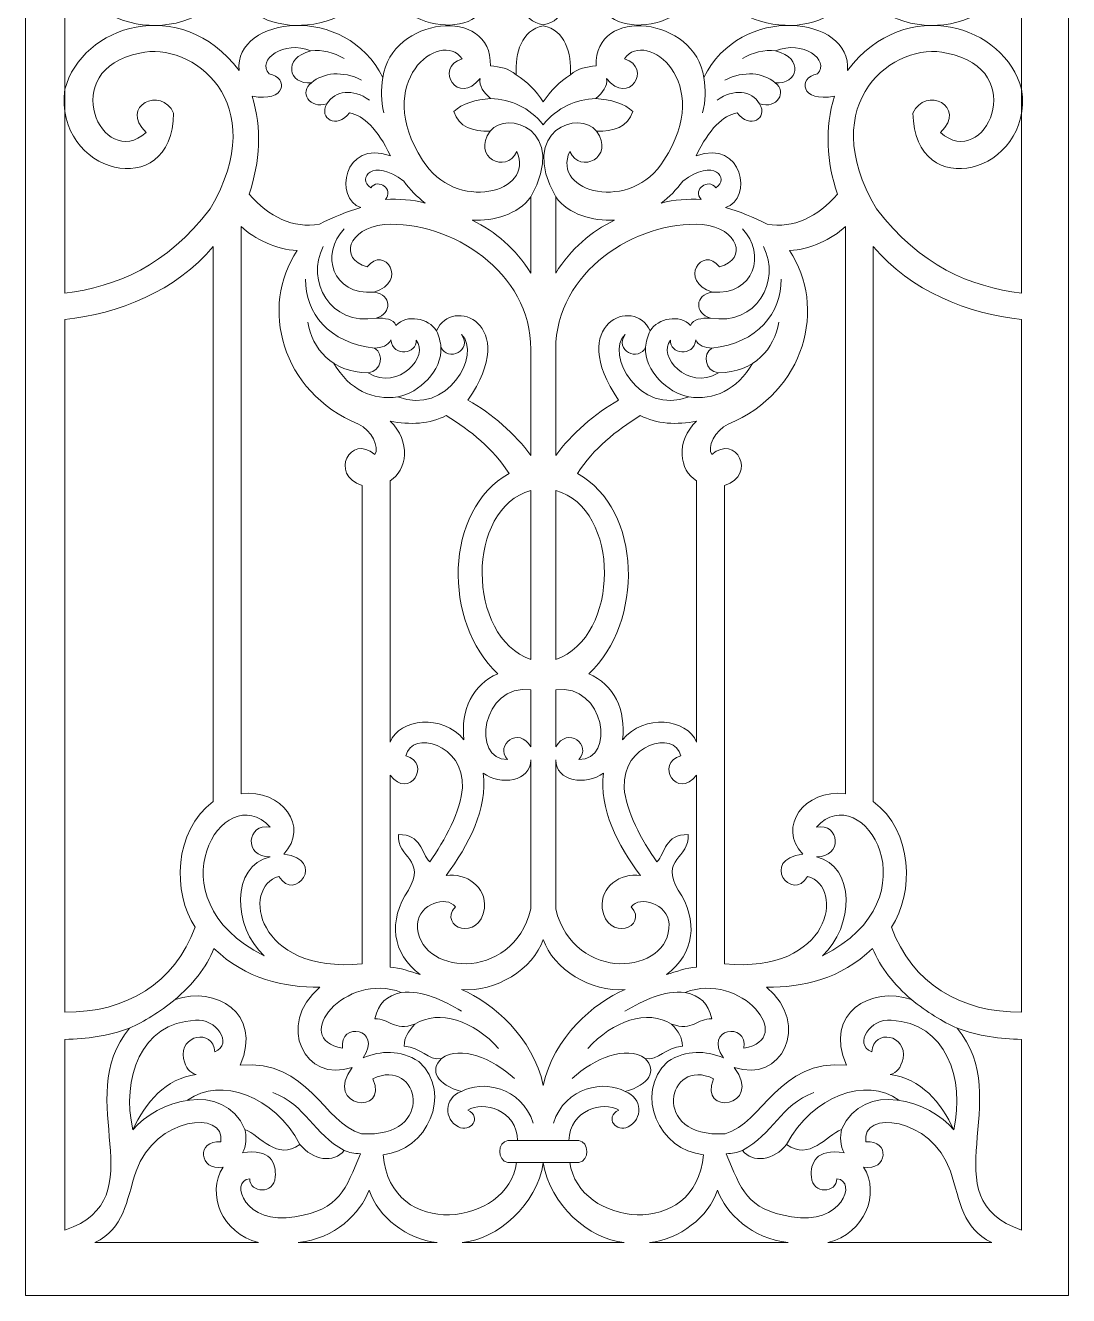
# Model space of a CAD drawing. Header units: centimetres. Extents: x -27.5 to -15.7, y -4.3 to 9.5.
# Drawn here: x -21.33 to -15.66, y -4.26 to 2.64 of the extents above; entities that cross this region are included whole.
import ezdxf

# ---------------------------------------------------------------- set-up
doc = ezdxf.new("R2010")
doc.units = ezdxf.units.CM
doc.header["$MEASUREMENT"] = 0
doc.layers.add('layer 1', color=7, linetype='Continuous')

msp = doc.modelspace()

# ---------------------------------------------------------------- linework, layer by layer
at = {"layer": 'layer 1', "color": 7, "lineweight": 9}
for points, knots in [([(-15.66078, 9.5), (-15.66078, 9.5), (-15.66078, -4.26058), (-15.66078, -4.26058), (-15.66078, -4.26058), (-15.66078, -4.26058), (-21.33182, -4.26058), (-21.33182, -4.26058), (-21.33182, -4.26058), (-21.33182, -4.26058), (-21.33182, 9.5), (-21.33182, 9.5), (-21.33182, 9.5), (-21.33182, 9.5), (-15.66078, 9.5), (-15.66078, 9.5)], [0, 0, 0, 0, 0.2, 0.2, 0.2, 0.2, 0.4, 0.4, 0.4, 0.4, 0.6, 0.6, 0.6, 0.6, 1, 1, 1, 1]), ([(-15.91608, 4.10036), (-16.19671, 4.06344), (-16.46635, 3.95336), (-16.70567, 3.64105), (-16.70567, 3.64105), (-17.04886, 3.06003), (-16.60332, 2.72717), (-16.32378, 2.79469), (-16.32378, 2.79469), (-15.86447, 2.88132), (-16.11755, 3.44059), (-16.35698, 3.22618), (-16.35698, 3.22618), (-16.20859, 3.0825), (-16.44117, 2.97184), (-16.507, 3.12099), (-16.507, 3.12099), (-16.50091, 3.61696), (-15.85152, 3.45141), (-15.91608, 2.9908), (-15.91608, 2.9908), (-16.00447, 2.64722), (-16.54481, 2.46847), (-16.86264, 2.8892), (-16.86264, 2.8892), (-16.836, 2.59324), (-17.44539, 2.51954), (-17.64427, 2.92794), (-17.64427, 2.92794), (-17.68811, 2.59858), (-18.24061, 2.53325), (-18.22904, 2.86385), (-18.22904, 2.86385), (-18.28079, 2.87108), (-18.32754, 2.87579), (-18.36923, 2.91192), (-18.36923, 2.91192), (-18.36362, 2.79539), (-18.39636, 2.66819), (-18.51647, 2.64718), (-18.51647, 2.64718), (-18.63659, 2.66819), (-18.66933, 2.79539), (-18.66371, 2.91192), (-18.66371, 2.91192), (-18.70542, 2.87579), (-18.75214, 2.87108), (-18.80391, 2.86385), (-18.80391, 2.86385), (-18.79235, 2.53325), (-19.34484, 2.59858), (-19.38869, 2.92794), (-19.38869, 2.92794), (-19.58756, 2.51954), (-20.19695, 2.59324), (-20.17032, 2.8892), (-20.17032, 2.8892), (-20.48814, 2.46847), (-21.02847, 2.64722), (-21.11687, 2.9908), (-21.11687, 2.9908), (-21.18143, 3.45141), (-20.53204, 3.61696), (-20.52593, 3.12099), (-20.52593, 3.12099), (-20.59178, 2.97184), (-20.82436, 3.0825), (-20.67597, 3.22618), (-20.67597, 3.22618), (-20.91539, 3.44059), (-21.16848, 2.88132), (-20.70918, 2.79469), (-20.70918, 2.79469), (-20.42963, 2.72717), (-19.98408, 3.06003), (-20.32728, 3.64105), (-20.32728, 3.64105), (-20.56659, 3.95336), (-20.83624, 4.06344), (-21.11687, 4.10036), (-21.11687, 4.10036), (-21.11687, 4.10036), (-21.11687, 1.18786), (-21.11687, 1.18786), (-21.11687, 1.18786), (-20.83624, 1.22477), (-20.56659, 1.33485), (-20.32728, 1.64717), (-20.32728, 1.64717), (-19.98408, 2.22819), (-20.42963, 2.56105), (-20.70918, 2.49353), (-20.70918, 2.49353), (-21.16848, 2.4069), (-20.91539, 1.84764), (-20.67597, 2.06205), (-20.67597, 2.06205), (-20.82436, 2.20572), (-20.59178, 2.31638), (-20.52593, 2.16723), (-20.52593, 2.16723), (-20.53204, 1.67126), (-21.18143, 1.83681), (-21.11687, 2.29742), (-21.11687, 2.29742), (-21.02847, 2.64099), (-20.48814, 2.81975), (-20.17032, 2.39903), (-20.17032, 2.39903), (-20.19695, 2.69499), (-19.58756, 2.76868), (-19.38869, 2.36028), (-19.38869, 2.36028), (-19.34484, 2.68964), (-18.79235, 2.75497), (-18.80391, 2.42436), (-18.80391, 2.42436), (-18.75214, 2.41714), (-18.70542, 2.41243), (-18.66371, 2.3763), (-18.66371, 2.3763), (-18.66933, 2.49282), (-18.63659, 2.62004), (-18.51647, 2.64103), (-18.51647, 2.64103), (-18.39636, 2.62004), (-18.36362, 2.49282), (-18.36923, 2.3763), (-18.36923, 2.3763), (-18.32754, 2.41243), (-18.28079, 2.41714), (-18.22904, 2.42436), (-18.22904, 2.42436), (-18.24061, 2.75497), (-17.68811, 2.68964), (-17.64427, 2.36028), (-17.64427, 2.36028), (-17.44539, 2.76868), (-16.836, 2.69499), (-16.86264, 2.39903), (-16.86264, 2.39903), (-16.54481, 2.81975), (-16.00447, 2.64099), (-15.91608, 2.29742), (-15.91608, 2.29742), (-15.85152, 1.83681), (-16.50091, 1.67126), (-16.507, 2.16723), (-16.507, 2.16723), (-16.44117, 2.31638), (-16.20859, 2.20572), (-16.35698, 2.06205), (-16.35698, 2.06205), (-16.11755, 1.84764), (-15.86447, 2.4069), (-16.32378, 2.49353), (-16.32378, 2.49353), (-16.60332, 2.56105), (-17.04886, 2.22819), (-16.70567, 1.64717), (-16.70567, 1.64717), (-16.46635, 1.33485), (-16.19671, 1.22477), (-15.91608, 1.18786), (-15.91608, 1.18786), (-15.91608, 1.18786), (-15.91608, 4.10036), (-15.91608, 4.10036)], [0, 0, 0, 0, 0.0232558, 0.0232558, 0.0232558, 0.0232558, 0.0465116, 0.0465116, 0.0465116, 0.0465116, 0.0697674, 0.0697674, 0.0697674, 0.0697674, 0.0930233, 0.0930233, 0.0930233, 0.0930233, 0.1162791, 0.1162791, 0.1162791, 0.1162791, 0.1395349, 0.1395349, 0.1395349, 0.1395349, 0.1627907, 0.1627907, 0.1627907, 0.1627907, 0.1860465, 0.1860465, 0.1860465, 0.1860465, 0.2093023, 0.2093023, 0.2093023, 0.2093023, 0.2325581, 0.2325581, 0.2325581, 0.2325581, 0.255814, 0.255814, 0.255814, 0.255814, 0.2790698, 0.2790698, 0.2790698, 0.2790698, 0.3023256, 0.3023256, 0.3023256, 0.3023256, 0.3255814, 0.3255814, 0.3255814, 0.3255814, 0.3488372, 0.3488372, 0.3488372, 0.3488372, 0.372093, 0.372093, 0.372093, 0.372093, 0.3953488, 0.3953488, 0.3953488, 0.3953488, 0.4186047, 0.4186047, 0.4186047, 0.4186047, 0.4418605, 0.4418605, 0.4418605, 0.4418605, 0.4651163, 0.4651163, 0.4651163, 0.4651163, 0.4883721, 0.4883721, 0.4883721, 0.4883721, 0.5116279, 0.5116279, 0.5116279, 0.5116279, 0.5348837, 0.5348837, 0.5348837, 0.5348837, 0.5581395, 0.5581395, 0.5581395, 0.5581395, 0.5813953, 0.5813953, 0.5813953, 0.5813953, 0.6046512, 0.6046512, 0.6046512, 0.6046512, 0.627907, 0.627907, 0.627907, 0.627907, 0.6511628, 0.6511628, 0.6511628, 0.6511628, 0.6744186, 0.6744186, 0.6744186, 0.6744186, 0.6976744, 0.6976744, 0.6976744, 0.6976744, 0.7209302, 0.7209302, 0.7209302, 0.7209302, 0.744186, 0.744186, 0.744186, 0.744186, 0.7674419, 0.7674419, 0.7674419, 0.7674419, 0.7906977, 0.7906977, 0.7906977, 0.7906977, 0.8139535, 0.8139535, 0.8139535, 0.8139535, 0.8372093, 0.8372093, 0.8372093, 0.8372093, 0.8604651, 0.8604651, 0.8604651, 0.8604651, 0.8837209, 0.8837209, 0.8837209, 0.8837209, 0.9069767, 0.9069767, 0.9069767, 0.9069767, 0.9302326, 0.9302326, 0.9302326, 0.9302326, 0.9534884, 0.9534884, 0.9534884, 0.9534884, 1, 1, 1, 1]), ([(-18.86027, 2.35596), (-18.97879, 2.20203), (-19.11381, 2.41329), (-18.95761, 2.46327), (-18.95761, 2.46327), (-19.0756, 2.62873), (-19.45119, 2.33475), (-19.17222, 1.91175), (-19.17222, 1.91175), (-18.99776, 1.62308), (-18.55679, 1.73322), (-18.66063, 1.95916), (-18.66063, 1.95916), (-18.71638, 1.83143), (-18.90787, 1.92936), (-18.80536, 2.06897), (-18.80536, 2.06897), (-18.89815, 2.06727), (-18.97636, 2.09054), (-19.00253, 2.17628), (-19.00253, 2.17628), (-18.96177, 2.21935), (-18.88025, 2.24139), (-18.80287, 2.24615), (-18.80287, 2.24615), (-18.84031, 2.27943), (-18.86693, 2.31353), (-18.86027, 2.35596)], [0, 0, 0, 0, 0.125, 0.125, 0.125, 0.125, 0.25, 0.25, 0.25, 0.25, 0.375, 0.375, 0.375, 0.375, 0.5, 0.5, 0.5, 0.5, 0.625, 0.625, 0.625, 0.625, 0.75, 0.75, 0.75, 0.75, 1, 1, 1, 1]), ([(-18.17268, 2.35596), (-18.05417, 2.20203), (-17.91914, 2.41329), (-18.07535, 2.46327), (-18.07535, 2.46327), (-17.95735, 2.62873), (-17.58174, 2.33475), (-17.86074, 1.91175), (-17.86074, 1.91175), (-18.03519, 1.62308), (-18.47617, 1.73322), (-18.37232, 1.95916), (-18.37232, 1.95916), (-18.31658, 1.83143), (-18.12509, 1.92936), (-18.22757, 2.06897), (-18.22757, 2.06897), (-18.13479, 2.06727), (-18.05659, 2.09054), (-18.03043, 2.17628), (-18.03043, 2.17628), (-18.07116, 2.21935), (-18.15271, 2.24139), (-18.23008, 2.24615), (-18.23008, 2.24615), (-18.19264, 2.27943), (-18.16602, 2.31353), (-18.17268, 2.35596)], [0, 0, 0, 0, 0.125, 0.125, 0.125, 0.125, 0.25, 0.25, 0.25, 0.25, 0.375, 0.375, 0.375, 0.375, 0.5, 0.5, 0.5, 0.5, 0.625, 0.625, 0.625, 0.625, 0.75, 0.75, 0.75, 0.75, 1, 1, 1, 1]), ([(-20.11586, 1.7269), (-20.0558, 1.90206), (-20.04563, 2.08549), (-20.09957, 2.25885), (-20.09957, 2.25885), (-19.9154, 2.2243), (-19.89661, 2.35916), (-20.00729, 2.38098), (-20.00729, 2.38098), (-20.07745, 2.45627), (-19.92618, 2.56746), (-19.7793, 2.50584), (-19.7793, 2.50584), (-19.9372, 2.46693), (-19.9019, 2.31946), (-19.77659, 2.33213), (-19.77659, 2.33213), (-19.8444, 2.28338), (-19.7885, 2.18611), (-19.69246, 2.21814), (-19.69246, 2.21814), (-19.74059, 2.13927), (-19.63829, 2.07691), (-19.57033, 2.16929), (-19.57033, 2.16929), (-19.49275, 2.15255), (-19.41812, 2.08288), (-19.34777, 1.93587), (-19.34777, 1.93587), (-19.60471, 2.02635), (-19.65537, 1.69885), (-19.50791, 1.65361), (-19.50791, 1.65361), (-19.58299, 1.63371), (-19.65808, 1.60114), (-19.73318, 1.56404), (-19.73318, 1.56404), (-19.87769, 1.53826), (-20.00752, 1.6034), (-20.11586, 1.7269)], [0, 0, 0, 0, 0.0909091, 0.0909091, 0.0909091, 0.0909091, 0.1818182, 0.1818182, 0.1818182, 0.1818182, 0.2727273, 0.2727273, 0.2727273, 0.2727273, 0.3636364, 0.3636364, 0.3636364, 0.3636364, 0.4545455, 0.4545455, 0.4545455, 0.4545455, 0.5454545, 0.5454545, 0.5454545, 0.5454545, 0.6363636, 0.6363636, 0.6363636, 0.6363636, 0.7272727, 0.7272727, 0.7272727, 0.7272727, 0.8181818, 0.8181818, 0.8181818, 0.8181818, 1, 1, 1, 1]), ([(-16.91709, 1.7269), (-16.97715, 1.90206), (-16.98732, 2.08549), (-16.93339, 2.25885), (-16.93339, 2.25885), (-17.11755, 2.2243), (-17.13634, 2.35916), (-17.02565, 2.38098), (-17.02565, 2.38098), (-16.95551, 2.45627), (-17.10678, 2.56746), (-17.25363, 2.50584), (-17.25363, 2.50584), (-17.09575, 2.46693), (-17.13104, 2.31946), (-17.25636, 2.33213), (-17.25636, 2.33213), (-17.18855, 2.28338), (-17.24445, 2.18611), (-17.3405, 2.21814), (-17.3405, 2.21814), (-17.29237, 2.13927), (-17.39467, 2.07691), (-17.46262, 2.16929), (-17.46262, 2.16929), (-17.5402, 2.15255), (-17.61484, 2.08288), (-17.68517, 1.93587), (-17.68517, 1.93587), (-17.42825, 2.02635), (-17.37759, 1.69885), (-17.52505, 1.65361), (-17.52505, 1.65361), (-17.44996, 1.63371), (-17.37486, 1.60114), (-17.29978, 1.56404), (-17.29978, 1.56404), (-17.15526, 1.53826), (-17.02544, 1.6034), (-16.91709, 1.7269)], [0, 0, 0, 0, 0.0909091, 0.0909091, 0.0909091, 0.0909091, 0.1818182, 0.1818182, 0.1818182, 0.1818182, 0.2727273, 0.2727273, 0.2727273, 0.2727273, 0.3636364, 0.3636364, 0.3636364, 0.3636364, 0.4545455, 0.4545455, 0.4545455, 0.4545455, 0.5454545, 0.5454545, 0.5454545, 0.5454545, 0.6363636, 0.6363636, 0.6363636, 0.6363636, 0.7272727, 0.7272727, 0.7272727, 0.7272727, 0.8181818, 0.8181818, 0.8181818, 0.8181818, 1, 1, 1, 1]), ([(-19.37492, 1.69704), (-19.30254, 1.70291), (-19.23016, 1.69657), (-19.15778, 1.67804), (-19.15778, 1.67804), (-19.2023, 1.71136), (-19.23983, 1.75037), (-19.27449, 1.79746), (-19.27449, 1.79746), (-19.44509, 1.92773), (-19.53136, 1.81103), (-19.45479, 1.76143), (-19.45479, 1.76143), (-19.4136, 1.81554), (-19.32635, 1.75392), (-19.37492, 1.69704)], [0, 0, 0, 0, 0.2, 0.2, 0.2, 0.2, 0.4, 0.4, 0.4, 0.4, 0.6, 0.6, 0.6, 0.6, 1, 1, 1, 1]), ([(-17.65803, 1.69704), (-17.7304, 1.70291), (-17.80278, 1.69657), (-17.87515, 1.67804), (-17.87515, 1.67804), (-17.83066, 1.71136), (-17.79313, 1.75037), (-17.75846, 1.79746), (-17.75846, 1.79746), (-17.58785, 1.92773), (-17.50159, 1.81103), (-17.57816, 1.76143), (-17.57816, 1.76143), (-17.61935, 1.81554), (-17.70658, 1.75392), (-17.65803, 1.69704)], [0, 0, 0, 0, 0.2, 0.2, 0.2, 0.2, 0.4, 0.4, 0.4, 0.4, 0.6, 0.6, 0.6, 0.6, 1, 1, 1, 1]), ([(-18.90307, 1.58516), (-18.78516, 1.58112), (-18.65464, 1.61487), (-18.58388, 1.71164), (-18.58388, 1.71164), (-18.58388, 1.56873), (-18.58388, 1.44082), (-18.58388, 1.2979), (-18.58388, 1.2979), (-18.66823, 1.43001), (-18.77604, 1.52467), (-18.90307, 1.58516)], [0, 0, 0, 0, 0.25, 0.25, 0.25, 0.25, 0.5, 0.5, 0.5, 0.5, 1, 1, 1, 1]), ([(-18.12987, 1.58516), (-18.2478, 1.58112), (-18.37831, 1.61487), (-18.44908, 1.71164), (-18.44908, 1.71164), (-18.44908, 1.56873), (-18.44908, 1.44082), (-18.44908, 1.2979), (-18.44908, 1.2979), (-18.36471, 1.43001), (-18.25692, 1.52467), (-18.12987, 1.58516)], [0, 0, 0, 0, 0.25, 0.25, 0.25, 0.25, 0.5, 0.5, 0.5, 0.5, 1, 1, 1, 1]), ([(-19.502, 0.14269), (-19.502, -0.71425), (-19.502, -1.60036), (-19.502, -2.45729), (-19.502, -2.45729), (-20.07999, -2.51327), (-20.16011, -2.03933), (-19.95323, -1.98195), (-19.95323, -1.98195), (-19.86674, -2.12797), (-19.6909, -1.89015), (-19.9275, -1.86034), (-19.9275, -1.86034), (-19.78598, -1.71536), (-19.93506, -1.50391), (-20.15871, -1.53254), (-20.15871, -1.53254), (-20.15871, -0.5094), (-20.15871, 0.5279), (-20.15871, 1.55103), (-20.15871, 1.55103), (-20.08586, 1.48069), (-19.96671, 1.42617), (-19.85511, 1.42007), (-19.85511, 1.42007), (-20.05914, 1.1145), (-19.94352, 0.65347), (-19.52185, 0.47631), (-19.52185, 0.47631), (-19.44965, 0.44371), (-19.40487, 0.35019), (-19.43282, 0.31193), (-19.43282, 0.31193), (-19.56362, 0.42463), (-19.68209, 0.20383), (-19.502, 0.14269)], [0, 0, 0, 0, 0.1, 0.1, 0.1, 0.1, 0.2, 0.2, 0.2, 0.2, 0.3, 0.3, 0.3, 0.3, 0.4, 0.4, 0.4, 0.4, 0.5, 0.5, 0.5, 0.5, 0.6, 0.6, 0.6, 0.6, 0.7, 0.7, 0.7, 0.7, 0.8, 0.8, 0.8, 0.8, 1, 1, 1, 1]), ([(-19.47448, 1.33172), (-19.63056, 1.37556), (-19.57744, 1.54112), (-19.38173, 1.56208), (-19.38173, 1.56208), (-19.01641, 1.58308), (-18.58388, 1.30336), (-18.58388, 0.88278), (-18.58388, 0.88278), (-18.58388, 0.69076), (-18.58388, 0.49874), (-18.58388, 0.30672), (-18.58388, 0.30672), (-18.66778, 0.41961), (-18.79765, 0.53869), (-18.92622, 0.60607), (-18.92622, 0.60607), (-18.63585, 1.02594), (-19.01437, 1.17505), (-19.09715, 0.98407), (-19.09715, 0.98407), (-19.13908, 1.05207), (-19.25799, 1.07633), (-19.31739, 1.01365), (-19.31739, 1.01365), (-19.33154, 1.0488), (-19.37649, 1.05315), (-19.42585, 1.05309), (-19.42585, 1.05309), (-19.33693, 1.0772), (-19.33899, 1.1802), (-19.43572, 1.19443), (-19.43572, 1.19443), (-19.24813, 1.25226), (-19.37939, 1.45251), (-19.47448, 1.33172)], [0, 0, 0, 0, 0.1, 0.1, 0.1, 0.1, 0.2, 0.2, 0.2, 0.2, 0.3, 0.3, 0.3, 0.3, 0.4, 0.4, 0.4, 0.4, 0.5, 0.5, 0.5, 0.5, 0.6, 0.6, 0.6, 0.6, 0.7, 0.7, 0.7, 0.7, 0.8, 0.8, 0.8, 0.8, 1, 1, 1, 1]), ([(-17.55847, 1.33172), (-17.4024, 1.37556), (-17.45551, 1.54112), (-17.6512, 1.56208), (-17.6512, 1.56208), (-18.01654, 1.58308), (-18.44908, 1.30336), (-18.44908, 0.88278), (-18.44908, 0.88278), (-18.44908, 0.69076), (-18.44908, 0.49874), (-18.44908, 0.30672), (-18.44908, 0.30672), (-18.36518, 0.41961), (-18.23528, 0.53869), (-18.10672, 0.60607), (-18.10672, 0.60607), (-18.3971, 1.02594), (-18.01858, 1.17505), (-17.9358, 0.98407), (-17.9358, 0.98407), (-17.89387, 1.05207), (-17.77496, 1.07633), (-17.71557, 1.01365), (-17.71557, 1.01365), (-17.70141, 1.0488), (-17.65646, 1.05315), (-17.60711, 1.05309), (-17.60711, 1.05309), (-17.69603, 1.0772), (-17.69395, 1.1802), (-17.59724, 1.19443), (-17.59724, 1.19443), (-17.78483, 1.25226), (-17.65356, 1.45251), (-17.55847, 1.33172)], [0, 0, 0, 0, 0.1, 0.1, 0.1, 0.1, 0.2, 0.2, 0.2, 0.2, 0.3, 0.3, 0.3, 0.3, 0.4, 0.4, 0.4, 0.4, 0.5, 0.5, 0.5, 0.5, 0.6, 0.6, 0.6, 0.6, 0.7, 0.7, 0.7, 0.7, 0.8, 0.8, 0.8, 0.8, 1, 1, 1, 1]), ([(-17.53095, 0.14269), (-17.53095, -0.71425), (-17.53095, -1.60036), (-17.53095, -2.45729), (-17.53095, -2.45729), (-16.95296, -2.51327), (-16.87282, -2.03933), (-17.07972, -1.98195), (-17.07972, -1.98195), (-17.16622, -2.12797), (-17.34204, -1.89015), (-17.10546, -1.86034), (-17.10546, -1.86034), (-17.24698, -1.71536), (-17.09789, -1.50391), (-16.87423, -1.53254), (-16.87423, -1.53254), (-16.87423, -0.5094), (-16.87423, 0.5279), (-16.87423, 1.55103), (-16.87423, 1.55103), (-16.94709, 1.48069), (-17.06624, 1.42617), (-17.17783, 1.42007), (-17.17783, 1.42007), (-16.97379, 1.1145), (-17.08941, 0.65347), (-17.51111, 0.47631), (-17.51111, 0.47631), (-17.5833, 0.44371), (-17.62808, 0.35019), (-17.60011, 0.31193), (-17.60011, 0.31193), (-17.46934, 0.42463), (-17.35087, 0.20383), (-17.53095, 0.14269)], [0, 0, 0, 0, 0.1, 0.1, 0.1, 0.1, 0.2, 0.2, 0.2, 0.2, 0.3, 0.3, 0.3, 0.3, 0.4, 0.4, 0.4, 0.4, 0.5, 0.5, 0.5, 0.5, 0.6, 0.6, 0.6, 0.6, 0.7, 0.7, 0.7, 0.7, 0.8, 0.8, 0.8, 0.8, 1, 1, 1, 1]), ([(-21.11687, -2.71953), (-20.78565, -2.72394), (-20.51852, -2.56088), (-20.40936, -2.25858), (-20.40936, -2.25858), (-20.53251, -2.07192), (-20.5277, -1.73564), (-20.31026, -1.57438), (-20.31026, -1.57438), (-20.31026, -0.57924), (-20.31026, 0.44694), (-20.31026, 1.44207), (-20.31026, 1.44207), (-20.51175, 1.20126), (-20.82976, 1.07382), (-21.11687, 1.04565), (-21.11687, 1.04565), (-21.11687, -0.20471), (-21.11687, -1.46918), (-21.11687, -2.71953)], [0, 0, 0, 0, 0.1666667, 0.1666667, 0.1666667, 0.1666667, 0.3333333, 0.3333333, 0.3333333, 0.3333333, 0.5, 0.5, 0.5, 0.5, 0.6666667, 0.6666667, 0.6666667, 0.6666667, 1, 1, 1, 1]), ([(-15.91608, -2.71953), (-16.2473, -2.72394), (-16.51443, -2.56088), (-16.62359, -2.25858), (-16.62359, -2.25858), (-16.50045, -2.07192), (-16.50524, -1.73564), (-16.72269, -1.57438), (-16.72269, -1.57438), (-16.72269, -0.57924), (-16.72269, 0.44694), (-16.72269, 1.44207), (-16.72269, 1.44207), (-16.52121, 1.20126), (-16.20318, 1.07382), (-15.91608, 1.04565), (-15.91608, 1.04565), (-15.91608, -0.20471), (-15.91608, -1.46918), (-15.91608, -2.71953)], [0, 0, 0, 0, 0.1666667, 0.1666667, 0.1666667, 0.1666667, 0.3333333, 0.3333333, 0.3333333, 0.3333333, 0.5, 0.5, 0.5, 0.5, 0.6666667, 0.6666667, 0.6666667, 0.6666667, 1, 1, 1, 1]), ([(-19.34548, 0.93545), (-19.33368, 0.83634), (-19.20009, 0.86018), (-19.20796, 0.93307), (-19.20796, 0.93307), (-19.13413, 0.8472), (-19.29977, 0.65578), (-19.46878, 0.75525), (-19.46878, 0.75525), (-19.39448, 0.76552), (-19.38104, 0.85799), (-19.43321, 0.89039), (-19.43321, 0.89039), (-19.39843, 0.89039), (-19.35654, 0.90462), (-19.34548, 0.93545)], [0, 0, 0, 0, 0.2, 0.2, 0.2, 0.2, 0.4, 0.4, 0.4, 0.4, 0.6, 0.6, 0.6, 0.6, 1, 1, 1, 1]), ([(-19.07281, 0.89514), (-19.06568, 0.76513), (-19.19136, 0.64736), (-19.30755, 0.62484), (-19.30755, 0.62484), (-19.03799, 0.51897), (-18.84968, 0.86002), (-18.96135, 0.9639), (-18.96135, 0.9639), (-18.89853, 0.87734), (-19.03684, 0.81252), (-19.07281, 0.89514)], [0, 0, 0, 0, 0.25, 0.25, 0.25, 0.25, 0.5, 0.5, 0.5, 0.5, 1, 1, 1, 1]), ([(-17.96014, 0.89514), (-17.96726, 0.76513), (-17.84159, 0.64736), (-17.7254, 0.62484), (-17.7254, 0.62484), (-17.99496, 0.51897), (-18.18327, 0.86002), (-18.07158, 0.9639), (-18.07158, 0.9639), (-18.13442, 0.87734), (-17.99612, 0.81252), (-17.96014, 0.89514)], [0, 0, 0, 0, 0.25, 0.25, 0.25, 0.25, 0.5, 0.5, 0.5, 0.5, 1, 1, 1, 1]), ([(-17.68748, 0.93545), (-17.69927, 0.83634), (-17.83286, 0.86018), (-17.825, 0.93307), (-17.825, 0.93307), (-17.89881, 0.8472), (-17.73317, 0.65578), (-17.56418, 0.75525), (-17.56418, 0.75525), (-17.63848, 0.76552), (-17.65191, 0.85799), (-17.59974, 0.89039), (-17.59974, 0.89039), (-17.63451, 0.89039), (-17.6764, 0.90462), (-17.68748, 0.93545)], [0, 0, 0, 0, 0.2, 0.2, 0.2, 0.2, 0.4, 0.4, 0.4, 0.4, 0.6, 0.6, 0.6, 0.6, 1, 1, 1, 1]), ([(-18.70214, 0.20903), (-18.79161, 0.34439), (-18.90936, 0.44039), (-19.04392, 0.52347), (-19.04392, 0.52347), (-19.131, 0.47799), (-19.24302, 0.4702), (-19.34949, 0.49362), (-19.34949, 0.49362), (-19.23337, 0.3831), (-19.25636, 0.22366), (-19.34949, 0.16913), (-19.34949, 0.16913), (-19.34949, -0.30453), (-19.34949, -0.77822), (-19.34949, -1.25188), (-19.34949, -1.25188), (-19.29776, -1.12346), (-19.06445, -1.09685), (-18.94767, -1.23959), (-18.94767, -1.23959), (-18.96629, -1.07691), (-18.90093, -0.93812), (-18.76352, -0.88051), (-18.76352, -0.88051), (-19.06279, -0.60098), (-19.05767, 0.00928), (-18.70214, 0.20903)], [0, 0, 0, 0, 0.125, 0.125, 0.125, 0.125, 0.25, 0.25, 0.25, 0.25, 0.375, 0.375, 0.375, 0.375, 0.5, 0.5, 0.5, 0.5, 0.625, 0.625, 0.625, 0.625, 0.75, 0.75, 0.75, 0.75, 1, 1, 1, 1]), ([(-18.3308, 0.20903), (-18.24132, 0.34439), (-18.1236, 0.44039), (-17.98904, 0.52347), (-17.98904, 0.52347), (-17.90196, 0.47799), (-17.78993, 0.4702), (-17.68346, 0.49362), (-17.68346, 0.49362), (-17.79959, 0.3831), (-17.7766, 0.22366), (-17.68346, 0.16913), (-17.68346, 0.16913), (-17.68346, -0.30453), (-17.68346, -0.77822), (-17.68346, -1.25188), (-17.68346, -1.25188), (-17.73517, -1.12346), (-17.96849, -1.09685), (-18.08527, -1.23959), (-18.08527, -1.23959), (-18.06665, -1.07691), (-18.13201, -0.93812), (-18.26942, -0.88051), (-18.26942, -0.88051), (-17.97016, -0.60098), (-17.97528, 0.00928), (-18.3308, 0.20903)], [0, 0, 0, 0, 0.125, 0.125, 0.125, 0.125, 0.25, 0.25, 0.25, 0.25, 0.375, 0.375, 0.375, 0.375, 0.5, 0.5, 0.5, 0.5, 0.625, 0.625, 0.625, 0.625, 0.75, 0.75, 0.75, 0.75, 1, 1, 1, 1]), ([(-18.58388, 0.11566), (-18.93818, 0.01854), (-18.93632, -0.67841), (-18.58388, -0.80369), (-18.58388, -0.80369), (-18.58388, -0.49724), (-18.58388, -0.19079), (-18.58388, 0.11566)], [0, 0, 0, 0, 0.3333333, 0.3333333, 0.3333333, 0.3333333, 1, 1, 1, 1]), ([(-18.44908, 0.11566), (-18.09476, 0.01854), (-18.09662, -0.67841), (-18.44908, -0.80369), (-18.44908, -0.80369), (-18.44908, -0.49724), (-18.44908, -0.19079), (-18.44908, 0.11566)], [0, 0, 0, 0, 0.3333333, 0.3333333, 0.3333333, 0.3333333, 1, 1, 1, 1]), ([(-18.58388, -0.96718), (-18.58388, -1.06793), (-18.58388, -1.17761), (-18.58388, -1.27835), (-18.58388, -1.27835), (-18.64776, -1.1633), (-18.78296, -1.26576), (-18.71017, -1.34683), (-18.71017, -1.34683), (-18.91143, -1.35099), (-18.85177, -0.93206), (-18.58388, -0.96718)], [0, 0, 0, 0, 0.25, 0.25, 0.25, 0.25, 0.5, 0.5, 0.5, 0.5, 1, 1, 1, 1]), ([(-18.44908, -0.96718), (-18.44908, -1.06793), (-18.44908, -1.17761), (-18.44908, -1.27835), (-18.44908, -1.27835), (-18.38517, -1.1633), (-18.24999, -1.26576), (-18.32278, -1.34683), (-18.32278, -1.34683), (-18.12152, -1.35099), (-18.18117, -0.93206), (-18.44908, -0.96718)], [0, 0, 0, 0, 0.25, 0.25, 0.25, 0.25, 0.5, 0.5, 0.5, 0.5, 1, 1, 1, 1]), ([(-19.34949, -1.43114), (-19.24441, -1.56933), (-19.12004, -1.36704), (-19.26397, -1.32714), (-19.26397, -1.32714), (-19.23198, -1.18193), (-18.94349, -1.26342), (-18.95643, -1.4996), (-18.95643, -1.4996), (-18.96325, -1.62352), (-19.05265, -1.78734), (-19.13366, -1.90329), (-19.13366, -1.90329), (-19.18139, -1.85361), (-19.17658, -1.75351), (-19.30414, -1.75427), (-19.30414, -1.75427), (-19.31377, -1.88303), (-19.14887, -1.88782), (-19.24981, -2.05649), (-19.24981, -2.05649), (-19.36094, -2.2211), (-19.33985, -2.40304), (-19.18554, -2.51511), (-19.18554, -2.51511), (-19.2402, -2.49868), (-19.29483, -2.47939), (-19.34949, -2.4744), (-19.34949, -2.4744), (-19.34949, -2.12378), (-19.34949, -1.78175), (-19.34949, -1.43114)], [0, 0, 0, 0, 0.1111111, 0.1111111, 0.1111111, 0.1111111, 0.2222222, 0.2222222, 0.2222222, 0.2222222, 0.3333333, 0.3333333, 0.3333333, 0.3333333, 0.4444444, 0.4444444, 0.4444444, 0.4444444, 0.5555556, 0.5555556, 0.5555556, 0.5555556, 0.6666667, 0.6666667, 0.6666667, 0.6666667, 0.7777778, 0.7777778, 0.7777778, 0.7777778, 1, 1, 1, 1]), ([(-17.68346, -1.43114), (-17.78854, -1.56933), (-17.91291, -1.36704), (-17.76899, -1.32714), (-17.76899, -1.32714), (-17.80097, -1.18193), (-18.08947, -1.26342), (-18.0765, -1.4996), (-18.0765, -1.4996), (-18.06971, -1.62352), (-17.98028, -1.78734), (-17.89928, -1.90329), (-17.89928, -1.90329), (-17.85157, -1.85361), (-17.85636, -1.75351), (-17.7288, -1.75427), (-17.7288, -1.75427), (-17.71918, -1.88303), (-17.88409, -1.88782), (-17.78314, -2.05649), (-17.78314, -2.05649), (-17.67202, -2.2211), (-17.6931, -2.40304), (-17.84741, -2.51511), (-17.84741, -2.51511), (-17.79276, -2.49868), (-17.73812, -2.47939), (-17.68346, -2.4744), (-17.68346, -2.4744), (-17.68346, -2.12378), (-17.68346, -1.78175), (-17.68346, -1.43114)], [0, 0, 0, 0, 0.1111111, 0.1111111, 0.1111111, 0.1111111, 0.2222222, 0.2222222, 0.2222222, 0.2222222, 0.3333333, 0.3333333, 0.3333333, 0.3333333, 0.4444444, 0.4444444, 0.4444444, 0.4444444, 0.5555556, 0.5555556, 0.5555556, 0.5555556, 0.6666667, 0.6666667, 0.6666667, 0.6666667, 0.7777778, 0.7777778, 0.7777778, 0.7777778, 1, 1, 1, 1]), ([(-18.84396, -1.41989), (-18.7485, -1.4914), (-18.58388, -1.4655), (-18.58388, -1.34819), (-18.58388, -1.34819), (-18.58388, -1.61827), (-18.58388, -1.88835), (-18.58388, -2.15844), (-18.58388, -2.15844), (-18.68367, -2.56765), (-19.21025, -2.51647), (-19.20009, -2.2397), (-19.20009, -2.2397), (-19.19244, -2.13015), (-19.04186, -2.08474), (-18.99455, -2.14649), (-18.99455, -2.14649), (-19.09257, -2.26164), (-18.85992, -2.34052), (-18.8368, -2.15366), (-18.8368, -2.15366), (-18.82443, -2.03734), (-18.93517, -1.96244), (-19.04473, -1.97679), (-19.04473, -1.97679), (-18.92204, -1.81187), (-18.81768, -1.61588), (-18.84396, -1.41989)], [0, 0, 0, 0, 0.125, 0.125, 0.125, 0.125, 0.25, 0.25, 0.25, 0.25, 0.375, 0.375, 0.375, 0.375, 0.5, 0.5, 0.5, 0.5, 0.625, 0.625, 0.625, 0.625, 0.75, 0.75, 0.75, 0.75, 1, 1, 1, 1]), ([(-18.18899, -1.41989), (-18.28444, -1.4914), (-18.44908, -1.4655), (-18.44908, -1.34819), (-18.44908, -1.34819), (-18.44908, -1.61827), (-18.44908, -1.88835), (-18.44908, -2.15844), (-18.44908, -2.15844), (-18.34928, -2.56765), (-17.82271, -2.51647), (-17.83286, -2.2397), (-17.83286, -2.2397), (-17.8405, -2.13015), (-17.99109, -2.08474), (-18.03841, -2.14649), (-18.03841, -2.14649), (-17.94039, -2.26164), (-18.17303, -2.34052), (-18.19615, -2.15366), (-18.19615, -2.15366), (-18.20852, -2.03734), (-18.09778, -1.96244), (-17.98822, -1.97679), (-17.98822, -1.97679), (-18.11092, -1.81187), (-18.21528, -1.61588), (-18.18899, -1.41989)], [0, 0, 0, 0, 0.125, 0.125, 0.125, 0.125, 0.25, 0.25, 0.25, 0.25, 0.375, 0.375, 0.375, 0.375, 0.5, 0.5, 0.5, 0.5, 0.625, 0.625, 0.625, 0.625, 0.75, 0.75, 0.75, 0.75, 1, 1, 1, 1]), ([(-20.00088, -1.8748), (-20.14608, -1.88074), (-20.12987, -1.68827), (-20.00088, -1.71433), (-20.00088, -1.71433), (-20.2526, -1.4378), (-20.65939, -2.10127), (-20.03454, -2.41317), (-20.03454, -2.41317), (-20.2045, -2.25636), (-20.21658, -1.92548), (-20.00088, -1.8748)], [0, 0, 0, 0, 0.25, 0.25, 0.25, 0.25, 0.5, 0.5, 0.5, 0.5, 1, 1, 1, 1]), ([(-17.03206, -1.8748), (-16.88688, -1.88074), (-16.90309, -1.68827), (-17.03206, -1.71433), (-17.03206, -1.71433), (-16.78036, -1.4378), (-16.37356, -2.10127), (-16.99842, -2.41317), (-16.99842, -2.41317), (-16.82846, -2.25636), (-16.81638, -1.92548), (-17.03206, -1.8748)], [0, 0, 0, 0, 0.25, 0.25, 0.25, 0.25, 0.5, 0.5, 0.5, 0.5, 1, 1, 1, 1]), ([(-18.51647, -3.11859), (-18.57184, -2.856), (-18.79052, -2.66964), (-18.96113, -2.59628), (-18.96113, -2.59628), (-18.77642, -2.61219), (-18.57057, -2.48666), (-18.51647, -2.32455), (-18.51647, -2.32455), (-18.46236, -2.48666), (-18.25653, -2.61219), (-18.07181, -2.59628), (-18.07181, -2.59628), (-18.24243, -2.66964), (-18.46111, -2.856), (-18.51647, -3.11859)], [0, 0, 0, 0, 0.2, 0.2, 0.2, 0.2, 0.4, 0.4, 0.4, 0.4, 0.6, 0.6, 0.6, 0.6, 1, 1, 1, 1]), ([(-19.73047, -2.58366), (-19.92534, -2.58646), (-20.13129, -2.54264), (-20.30694, -2.37312), (-20.30694, -2.37312), (-20.34662, -2.47735), (-20.42766, -2.57218), (-20.51747, -2.65134), (-20.51747, -2.65134), (-20.2994, -2.57614), (-20.04042, -2.72151), (-20.16406, -3.00724), (-20.16406, -3.00724), (-19.79647, -2.97381), (-19.70959, -3.32638), (-19.5049, -3.38069), (-19.5049, -3.38069), (-19.09099, -3.40835), (-19.19138, -2.95625), (-19.44224, -3.08243), (-19.44224, -3.08243), (-19.35458, -3.28592), (-19.71593, -3.23967), (-19.55502, -3.01977), (-19.55502, -3.01977), (-19.81029, -3.11042), (-19.97406, -2.78793), (-19.73047, -2.58366)], [0, 0, 0, 0, 0.125, 0.125, 0.125, 0.125, 0.25, 0.25, 0.25, 0.25, 0.375, 0.375, 0.375, 0.375, 0.5, 0.5, 0.5, 0.5, 0.625, 0.625, 0.625, 0.625, 0.75, 0.75, 0.75, 0.75, 1, 1, 1, 1]), ([(-17.30249, -2.58366), (-17.10761, -2.58646), (-16.90167, -2.54264), (-16.72602, -2.37312), (-16.72602, -2.37312), (-16.68633, -2.47735), (-16.60529, -2.57218), (-16.51549, -2.65134), (-16.51549, -2.65134), (-16.73353, -2.57614), (-16.99252, -2.72151), (-16.86888, -3.00724), (-16.86888, -3.00724), (-17.23649, -2.97381), (-17.32336, -3.32638), (-17.52806, -3.38069), (-17.52806, -3.38069), (-17.94196, -3.40835), (-17.84158, -2.95625), (-17.59071, -3.08243), (-17.59071, -3.08243), (-17.67836, -3.28592), (-17.31702, -3.23967), (-17.47793, -3.01977), (-17.47793, -3.01977), (-17.22265, -3.11042), (-17.05889, -2.78793), (-17.30249, -2.58366)], [0, 0, 0, 0, 0.125, 0.125, 0.125, 0.125, 0.25, 0.25, 0.25, 0.25, 0.375, 0.375, 0.375, 0.375, 0.5, 0.5, 0.5, 0.5, 0.625, 0.625, 0.625, 0.625, 0.75, 0.75, 0.75, 0.75, 1, 1, 1, 1]), ([(-19.6073, -2.91544), (-19.89658, -2.86675), (-19.59077, -2.49552), (-19.28839, -2.61248), (-19.28839, -2.61248), (-19.36813, -2.6302), (-19.4133, -2.67005), (-19.4319, -2.75598), (-19.4319, -2.75598), (-19.35394, -2.75332), (-19.32915, -2.82508), (-19.21398, -2.78522), (-19.21398, -2.78522), (-19.25207, -2.82685), (-19.27156, -2.8552), (-19.27245, -2.9048), (-19.27245, -2.9048), (-19.1812, -2.90835), (-19.14311, -2.98629), (-19.07048, -2.97124), (-19.07048, -2.97124), (-19.13603, -3.03946), (-19.09439, -3.11298), (-18.96152, -3.15196), (-18.96152, -3.15196), (-19.05807, -3.18562), (-19.05807, -3.30254), (-18.97747, -3.3433), (-18.97747, -3.3433), (-18.91545, -3.3783), (-18.84546, -3.29149), (-18.92698, -3.25294), (-18.92698, -3.25294), (-18.84393, -3.19957), (-18.65922, -3.25139), (-18.6559, -3.41771), (-18.6559, -3.41771), (-18.67361, -3.4177), (-18.69133, -3.4177), (-18.70905, -3.41771), (-18.70905, -3.41771), (-18.7662, -3.42435), (-18.76975, -3.52889), (-18.70905, -3.5373), (-18.70905, -3.5373), (-18.6931, -3.5373), (-18.67716, -3.5373), (-18.66122, -3.5373), (-18.66122, -3.5373), (-18.70552, -3.88095), (-19.34828, -3.96476), (-19.38672, -3.49462), (-19.38672, -3.49462), (-19.15064, -3.47224), (-19.00449, -3.16635), (-19.19273, -2.98718), (-19.19273, -2.98718), (-19.29681, -2.92517), (-19.39868, -2.92694), (-19.49568, -2.96859), (-19.49568, -2.96859), (-19.38452, -2.806), (-19.6299, -2.77057), (-19.6073, -2.91544)], [0, 0, 0, 0, 0.0588235, 0.0588235, 0.0588235, 0.0588235, 0.1176471, 0.1176471, 0.1176471, 0.1176471, 0.1764706, 0.1764706, 0.1764706, 0.1764706, 0.2352941, 0.2352941, 0.2352941, 0.2352941, 0.2941176, 0.2941176, 0.2941176, 0.2941176, 0.3529412, 0.3529412, 0.3529412, 0.3529412, 0.4117647, 0.4117647, 0.4117647, 0.4117647, 0.4705882, 0.4705882, 0.4705882, 0.4705882, 0.5294118, 0.5294118, 0.5294118, 0.5294118, 0.5882353, 0.5882353, 0.5882353, 0.5882353, 0.6470588, 0.6470588, 0.6470588, 0.6470588, 0.7058824, 0.7058824, 0.7058824, 0.7058824, 0.7647059, 0.7647059, 0.7647059, 0.7647059, 0.8235294, 0.8235294, 0.8235294, 0.8235294, 0.8823529, 0.8823529, 0.8823529, 0.8823529, 1, 1, 1, 1]), ([(-17.42565, -2.91544), (-17.13637, -2.86675), (-17.44216, -2.49552), (-17.74456, -2.61248), (-17.74456, -2.61248), (-17.66483, -2.6302), (-17.61965, -2.67005), (-17.60105, -2.75598), (-17.60105, -2.75598), (-17.679, -2.75332), (-17.70381, -2.82508), (-17.81896, -2.78522), (-17.81896, -2.78522), (-17.78088, -2.82685), (-17.76139, -2.8552), (-17.7605, -2.9048), (-17.7605, -2.9048), (-17.85173, -2.90835), (-17.88983, -2.98629), (-17.96247, -2.97124), (-17.96247, -2.97124), (-17.89692, -3.03946), (-17.93856, -3.11298), (-18.07143, -3.15196), (-18.07143, -3.15196), (-17.97487, -3.18562), (-17.97487, -3.30254), (-18.05549, -3.3433), (-18.05549, -3.3433), (-18.11751, -3.3783), (-18.18749, -3.29149), (-18.10598, -3.25294), (-18.10598, -3.25294), (-18.18903, -3.19957), (-18.37372, -3.25139), (-18.37704, -3.41771), (-18.37704, -3.41771), (-18.35934, -3.4177), (-18.34162, -3.4177), (-18.3239, -3.41771), (-18.3239, -3.41771), (-18.26676, -3.42435), (-18.26321, -3.52889), (-18.3239, -3.5373), (-18.3239, -3.5373), (-18.33985, -3.5373), (-18.3558, -3.5373), (-18.37174, -3.5373), (-18.37174, -3.5373), (-18.32743, -3.88095), (-17.68467, -3.96476), (-17.64622, -3.49462), (-17.64622, -3.49462), (-17.8823, -3.47224), (-18.02847, -3.16635), (-17.84022, -2.98718), (-17.84022, -2.98718), (-17.73613, -2.92517), (-17.63426, -2.92694), (-17.53727, -2.96859), (-17.53727, -2.96859), (-17.64843, -2.806), (-17.40305, -2.77057), (-17.42565, -2.91544)], [0, 0, 0, 0, 0.0588235, 0.0588235, 0.0588235, 0.0588235, 0.1176471, 0.1176471, 0.1176471, 0.1176471, 0.1764706, 0.1764706, 0.1764706, 0.1764706, 0.2352941, 0.2352941, 0.2352941, 0.2352941, 0.2941176, 0.2941176, 0.2941176, 0.2941176, 0.3529412, 0.3529412, 0.3529412, 0.3529412, 0.4117647, 0.4117647, 0.4117647, 0.4117647, 0.4705882, 0.4705882, 0.4705882, 0.4705882, 0.5294118, 0.5294118, 0.5294118, 0.5294118, 0.5882353, 0.5882353, 0.5882353, 0.5882353, 0.6470588, 0.6470588, 0.6470588, 0.6470588, 0.7058824, 0.7058824, 0.7058824, 0.7058824, 0.7647059, 0.7647059, 0.7647059, 0.7647059, 0.8235294, 0.8235294, 0.8235294, 0.8235294, 0.8823529, 0.8823529, 0.8823529, 0.8823529, 1, 1, 1, 1]), ([(-20.74799, -3.35971), (-20.81014, -3.08278), (-20.70518, -2.77752), (-20.40803, -2.76412), (-20.40803, -2.76412), (-20.29823, -2.75007), (-20.19722, -2.89413), (-20.30263, -2.93542), (-20.30263, -2.93542), (-20.31194, -2.80561), (-20.49611, -2.84387), (-20.4722, -2.97231), (-20.4722, -2.97231), (-20.45945, -3.02503), (-20.43879, -3.0481), (-20.40276, -3.05928), (-20.40276, -3.05928), (-20.56814, -3.07949), (-20.67926, -3.20949), (-20.74799, -3.35971)], [0, 0, 0, 0, 0.1666667, 0.1666667, 0.1666667, 0.1666667, 0.3333333, 0.3333333, 0.3333333, 0.3333333, 0.5, 0.5, 0.5, 0.5, 0.6666667, 0.6666667, 0.6666667, 0.6666667, 1, 1, 1, 1]), ([(-16.28496, -3.35971), (-16.22279, -3.08278), (-16.32777, -2.77752), (-16.6249, -2.76412), (-16.6249, -2.76412), (-16.73472, -2.75007), (-16.83573, -2.89413), (-16.73031, -2.93542), (-16.73031, -2.93542), (-16.72101, -2.80561), (-16.53685, -2.84387), (-16.56076, -2.97231), (-16.56076, -2.97231), (-16.57351, -3.02503), (-16.59417, -3.0481), (-16.63017, -3.05928), (-16.63017, -3.05928), (-16.46481, -3.07949), (-16.35369, -3.20949), (-16.28496, -3.35971)], [0, 0, 0, 0, 0.1666667, 0.1666667, 0.1666667, 0.1666667, 0.3333333, 0.3333333, 0.3333333, 0.3333333, 0.5, 0.5, 0.5, 0.5, 0.6666667, 0.6666667, 0.6666667, 0.6666667, 1, 1, 1, 1]), ([(-20.76567, -2.80637), (-20.88274, -2.85218), (-20.99979, -2.86397), (-21.11687, -2.86836), (-21.11687, -2.86836), (-21.11687, -3.21971), (-21.11687, -3.55333), (-21.11687, -3.90468), (-21.11687, -3.90468), (-20.60918, -3.73092), (-21.08989, -3.19318), (-20.76567, -2.80637)], [0, 0, 0, 0, 0.25, 0.25, 0.25, 0.25, 0.5, 0.5, 0.5, 0.5, 1, 1, 1, 1]), ([(-16.26728, -2.80637), (-16.15022, -2.85218), (-16.03314, -2.86397), (-15.91608, -2.86836), (-15.91608, -2.86836), (-15.91608, -3.21971), (-15.91608, -3.55333), (-15.91608, -3.90468), (-15.91608, -3.90468), (-16.42377, -3.73092), (-15.94307, -3.19318), (-16.26728, -2.80637)], [0, 0, 0, 0, 0.25, 0.25, 0.25, 0.25, 0.5, 0.5, 0.5, 0.5, 1, 1, 1, 1]), ([(-20.7298, -3.58348), (-20.7867, -3.75421), (-20.79231, -3.89183), (-20.9544, -3.97242), (-20.9544, -3.97242), (-20.65923, -3.97242), (-20.35923, -3.97242), (-20.06408, -3.97242), (-20.06408, -3.97242), (-20.266, -3.92166), (-20.34871, -3.70757), (-20.25763, -3.5624), (-20.25763, -3.5624), (-20.39033, -3.58555), (-20.40345, -3.41268), (-20.26973, -3.4245), (-20.26973, -3.4245), (-20.24271, -3.24884), (-20.62608, -3.28766), (-20.7298, -3.58348)], [0, 0, 0, 0, 0.1666667, 0.1666667, 0.1666667, 0.1666667, 0.3333333, 0.3333333, 0.3333333, 0.3333333, 0.5, 0.5, 0.5, 0.5, 0.6666667, 0.6666667, 0.6666667, 0.6666667, 1, 1, 1, 1]), ([(-16.30315, -3.58348), (-16.24623, -3.75421), (-16.24064, -3.89183), (-16.07855, -3.97242), (-16.07855, -3.97242), (-16.37371, -3.97242), (-16.6737, -3.97242), (-16.96887, -3.97242), (-16.96887, -3.97242), (-16.76695, -3.92166), (-16.68424, -3.70757), (-16.77532, -3.5624), (-16.77532, -3.5624), (-16.64262, -3.58555), (-16.62949, -3.41268), (-16.76323, -3.4245), (-16.76323, -3.4245), (-16.79024, -3.24884), (-16.40688, -3.28766), (-16.30315, -3.58348)], [0, 0, 0, 0, 0.1666667, 0.1666667, 0.1666667, 0.1666667, 0.3333333, 0.3333333, 0.3333333, 0.3333333, 0.5, 0.5, 0.5, 0.5, 0.6666667, 0.6666667, 0.6666667, 0.6666667, 1, 1, 1, 1]), ([(-19.97407, -3.61576), (-19.97786, -3.71168), (-20.11355, -3.70377), (-20.11243, -3.62541), (-20.11243, -3.62541), (-20.22675, -3.63659), (-20.13634, -3.88306), (-19.86628, -3.8323), (-19.86628, -3.8323), (-19.61796, -3.79177), (-19.59367, -3.6831), (-19.51004, -3.48999), (-19.51004, -3.48999), (-19.54507, -3.48708), (-19.56996, -3.48358), (-19.59877, -3.47131), (-19.59877, -3.47131), (-19.65472, -3.54323), (-19.77072, -3.52598), (-19.83925, -3.43863), (-19.83925, -3.43863), (-19.9669, -3.52968), (-20.05251, -3.39192), (-20.13811, -3.3569), (-20.13811, -3.3569), (-20.12956, -3.39426), (-20.12956, -3.44796), (-20.15213, -3.48532), (-20.15213, -3.48532), (-19.99875, -3.4576), (-19.96621, -3.54215), (-19.97407, -3.61576)], [0, 0, 0, 0, 0.1111111, 0.1111111, 0.1111111, 0.1111111, 0.2222222, 0.2222222, 0.2222222, 0.2222222, 0.3333333, 0.3333333, 0.3333333, 0.3333333, 0.4444444, 0.4444444, 0.4444444, 0.4444444, 0.5555556, 0.5555556, 0.5555556, 0.5555556, 0.6666667, 0.6666667, 0.6666667, 0.6666667, 0.7777778, 0.7777778, 0.7777778, 0.7777778, 1, 1, 1, 1]), ([(-17.05886, -3.61576), (-17.05508, -3.71168), (-16.9194, -3.70377), (-16.92052, -3.62541), (-16.92052, -3.62541), (-16.8062, -3.63659), (-16.89662, -3.88306), (-17.16667, -3.8323), (-17.16667, -3.8323), (-17.41499, -3.79177), (-17.43929, -3.6831), (-17.52292, -3.48999), (-17.52292, -3.48999), (-17.48789, -3.48708), (-17.46299, -3.48358), (-17.43419, -3.47131), (-17.43419, -3.47131), (-17.37822, -3.54323), (-17.26223, -3.52598), (-17.19369, -3.43863), (-17.19369, -3.43863), (-17.06606, -3.52968), (-16.98045, -3.39192), (-16.89482, -3.3569), (-16.89482, -3.3569), (-16.90339, -3.39426), (-16.90339, -3.44796), (-16.88082, -3.48532), (-16.88082, -3.48532), (-17.0342, -3.4576), (-17.06674, -3.54215), (-17.05886, -3.61576)], [0, 0, 0, 0, 0.1111111, 0.1111111, 0.1111111, 0.1111111, 0.2222222, 0.2222222, 0.2222222, 0.2222222, 0.3333333, 0.3333333, 0.3333333, 0.3333333, 0.4444444, 0.4444444, 0.4444444, 0.4444444, 0.5555556, 0.5555556, 0.5555556, 0.5555556, 0.6666667, 0.6666667, 0.6666667, 0.6666667, 0.7777778, 0.7777778, 0.7777778, 0.7777778, 1, 1, 1, 1]), ([(-18.6559, -3.41771), (-18.6559, -3.41771), (-18.37704, -3.41771), (-18.37704, -3.41771), (-18.37704, -3.41771), (-18.37704, -3.41771), (-18.6559, -3.41771), (-18.6559, -3.41771)], [0, 0, 0, 0, 0.3333333, 0.3333333, 0.3333333, 0.3333333, 1, 1, 1, 1]), ([(-18.9568, -3.97242), (-18.76399, -3.95484), (-18.55225, -3.76438), (-18.51647, -3.53935), (-18.51647, -3.53935), (-18.4807, -3.76438), (-18.26896, -3.95484), (-18.07613, -3.97242), (-18.07613, -3.97242), (-18.36969, -3.97242), (-18.66324, -3.97242), (-18.9568, -3.97242)], [0, 0, 0, 0, 0.25, 0.25, 0.25, 0.25, 0.5, 0.5, 0.5, 0.5, 1, 1, 1, 1]), ([(-18.66122, -3.5373), (-18.66122, -3.5373), (-18.37174, -3.5373), (-18.37174, -3.5373), (-18.37174, -3.5373), (-18.37174, -3.5373), (-18.66122, -3.5373), (-18.66122, -3.5373)], [0, 0, 0, 0, 0.3333333, 0.3333333, 0.3333333, 0.3333333, 1, 1, 1, 1]), ([(-19.84822, -3.97242), (-19.6504, -3.95122), (-19.5092, -3.81449), (-19.46349, -3.68745), (-19.46349, -3.68745), (-19.41342, -3.83614), (-19.25747, -3.95338), (-19.09372, -3.97242), (-19.09372, -3.97242), (-19.32911, -3.97242), (-19.61282, -3.97242), (-19.84822, -3.97242)], [0, 0, 0, 0, 0.25, 0.25, 0.25, 0.25, 0.5, 0.5, 0.5, 0.5, 1, 1, 1, 1]), ([(-17.18474, -3.97242), (-17.38256, -3.95122), (-17.52374, -3.81449), (-17.56945, -3.68745), (-17.56945, -3.68745), (-17.61952, -3.83614), (-17.77548, -3.95338), (-17.93923, -3.97242), (-17.93923, -3.97242), (-17.70384, -3.97242), (-17.42013, -3.97242), (-17.18474, -3.97242)], [0, 0, 0, 0, 0.25, 0.25, 0.25, 0.25, 0.5, 0.5, 0.5, 0.5, 1, 1, 1, 1])]:
    msp.add_open_spline(points, degree=3, knots=knots, dxfattribs=at)
at = {"layer": 'layer 1', "color": 250, "lineweight": 9}
for points in [[(-19.7793, 2.50584), (-19.71923, 2.51337), (-19.65309, 2.4975), (-19.59907, 2.4643)], [(-17.25363, 2.50584), (-17.31371, 2.51337), (-17.37986, 2.4975), (-17.43389, 2.4643)], [(-19.77659, 2.33213), (-19.7114, 2.38803), (-19.60842, 2.39907), (-19.50408, 2.34709)], [(-19.38869, 2.36028), (-19.39903, 2.2966), (-19.39943, 2.23291), (-19.38282, 2.16923)], [(-18.66371, 2.3763), (-18.60445, 2.33685), (-18.55537, 2.28959), (-18.51649, 2.22915)], [(-18.36923, 2.3763), (-18.4285, 2.33685), (-18.47759, 2.28959), (-18.51647, 2.22915)], [(-17.64427, 2.36028), (-17.63393, 2.2966), (-17.63352, 2.23291), (-17.65014, 2.16923)], [(-17.25636, 2.33213), (-17.32156, 2.38803), (-17.42453, 2.39907), (-17.52886, 2.34709)], [(-19.69246, 2.21814), (-19.64722, 2.29016), (-19.55208, 2.30279), (-19.46163, 2.23795)], [(-17.3405, 2.21814), (-17.38574, 2.29016), (-17.48088, 2.30279), (-17.57131, 2.23795)], [(-18.80287, 2.24615), (-18.69272, 2.2414), (-18.59306, 2.20094), (-18.51649, 2.10319)], [(-18.23008, 2.24615), (-18.34024, 2.2414), (-18.43989, 2.20094), (-18.51647, 2.10319)], [(-18.80536, 2.06897), (-18.71795, 2.18693), (-18.37907, 2.07829), (-18.58388, 1.71164)], [(-18.22757, 2.06897), (-18.31499, 2.18693), (-18.65389, 2.07829), (-18.44908, 1.71164)], [(-19.43572, 1.19443), (-19.66551, 1.1756), (-19.73002, 1.40217), (-19.5989, 1.53765)], [(-17.59724, 1.19443), (-17.36745, 1.1756), (-17.30292, 1.40217), (-17.43405, 1.53765)], [(-19.42585, 1.05309), (-19.67499, 1.00926), (-19.80943, 1.25511), (-19.71275, 1.44151)], [(-17.60711, 1.05309), (-17.35794, 1.00926), (-17.22352, 1.25511), (-17.3202, 1.44151)], [(-19.43321, 0.89039), (-19.68345, 0.91662), (-19.81079, 1.0822), (-19.80888, 1.26443)], [(-17.59974, 0.89039), (-17.34949, 0.91662), (-17.22216, 1.0822), (-17.22407, 1.26443)], [(-19.46878, 0.75525), (-19.66648, 0.7601), (-19.7731, 0.88514), (-19.79624, 1.03168)], [(-19.09715, 0.98407), (-19.08286, 0.95443), (-19.0761, 0.92478), (-19.07281, 0.89514)], [(-17.9358, 0.98407), (-17.95007, 0.95443), (-17.95685, 0.92478), (-17.96014, 0.89514)], [(-17.56418, 0.75525), (-17.36648, 0.7601), (-17.25986, 0.88514), (-17.23672, 1.03168)], [(-19.30755, 0.62484), (-19.44375, 0.6038), (-19.56943, 0.6631), (-19.65457, 0.80653)], [(-17.7254, 0.62484), (-17.58919, 0.6038), (-17.46353, 0.6631), (-17.37839, 0.80653)], [(-19.28839, -2.61248), (-19.1718, -2.60283), (-19.06456, -2.65123), (-18.96055, -2.7152)], [(-17.74456, -2.61248), (-17.86115, -2.60283), (-17.96839, -2.65123), (-18.0724, -2.7152)], [(-20.51747, -2.65134), (-20.60328, -2.71841), (-20.68642, -2.77214), (-20.76567, -2.80637)], [(-16.51549, -2.65134), (-16.42968, -2.71841), (-16.34653, -2.77214), (-16.26728, -2.80637)], [(-19.21398, -2.78522), (-19.0831, -2.70116), (-18.89226, -2.7687), (-18.75912, -2.91663)], [(-17.81896, -2.78522), (-17.94986, -2.70116), (-18.14068, -2.7687), (-18.27383, -2.91663)], [(-19.07048, -2.97124), (-18.9644, -2.89848), (-18.79712, -2.96887), (-18.67306, -3.08091)], [(-17.96247, -2.97124), (-18.06856, -2.89848), (-18.23582, -2.96887), (-18.35987, -3.08091)], [(-20.13811, -3.3569), (-20.25823, -3.08658), (-20.61986, -3.20165), (-20.74799, -3.35971)], [(-19.83925, -3.43863), (-19.98092, -3.17385), (-20.27047, -3.06944), (-20.44989, -3.19776)], [(-18.96152, -3.15196), (-18.85348, -3.08786), (-18.6351, -3.12285), (-18.57138, -3.32342)], [(-18.07143, -3.15196), (-18.17948, -3.08786), (-18.39785, -3.12285), (-18.46158, -3.32342)], [(-17.19369, -3.43863), (-17.05202, -3.17385), (-16.76249, -3.06944), (-16.58306, -3.19776)], [(-16.89482, -3.3569), (-16.77472, -3.08658), (-16.4131, -3.20165), (-16.28496, -3.35971)], [(-19.59877, -3.47131), (-19.76674, -3.38333), (-19.80451, -3.22545), (-19.98697, -3.15677)], [(-17.43419, -3.47131), (-17.26622, -3.38333), (-17.22844, -3.22545), (-17.04598, -3.15677)]]:
    msp.add_open_spline(points, degree=3, dxfattribs=at)

doc.saveas('drawing.dxf')
